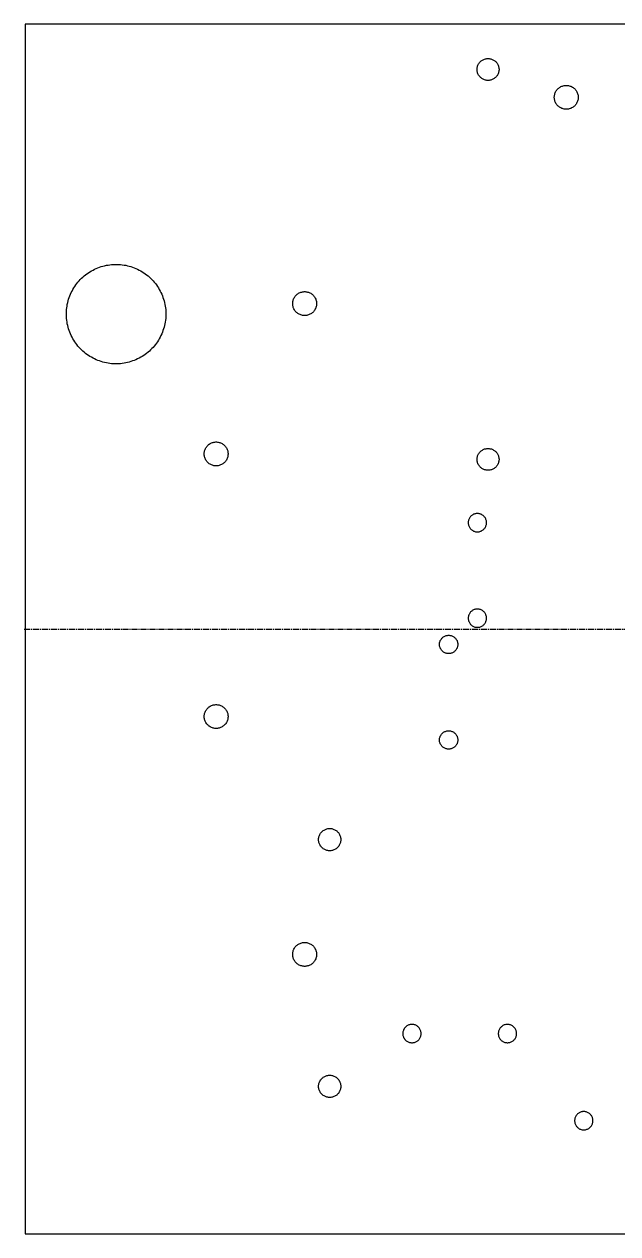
# Model space of a CAD drawing. Header units: millimetres. Extents: x -211 to 152, y -1 to 152.
# Drawn here: x -0.1 to 74.5, y 0 to 152 of the extents above; entities that cross this region are included whole.
import ezdxf

# ---------------------------------------------------------------- set-up
doc = ezdxf.new("R2010")
doc.units = ezdxf.units.MM
doc.header["$MEASUREMENT"] = 0
doc.linetypes.add('CENTER2', pattern=[1.125, 0.75, -0.125, 0.125, -0.125])
doc.layers.add('holes', color=7, linetype='Continuous')
doc.layers.add('outline', color=7, linetype='Continuous')

# ---------------------------------------------------------------- blocks, each defined once
blk = doc.blocks.new('*U1')
at = {"color": 0, "linetype": 'CENTER2', "transparency": 16777216}
blk.add_line((-76.12, 0), (76.12, 0), dxfattribs=at)

msp = doc.modelspace()

# ---------------------------------------------------------------- linework, layer by layer
at = {"layer": 'holes'}
for points in [[(56.8, 146.36), (56.8, 146.46), (56.82, 146.55), (56.84, 146.65), (56.86, 146.74), (56.9, 146.84), (56.94, 146.93), (56.99, 147.01), (57.04, 147.09), (57.1, 147.17), (57.16, 147.25), (57.23, 147.32), (57.31, 147.38), (57.39, 147.44), (57.47, 147.49), (57.55, 147.54), (57.64, 147.58), (57.74, 147.62), (57.83, 147.64), (57.93, 147.66), (58.02, 147.68), (58.12, 147.69), (58.22, 147.69), (58.32, 147.68), (58.41, 147.66), (58.51, 147.64), (58.6, 147.62), (58.7, 147.58), (58.79, 147.54), (58.87, 147.49), (58.95, 147.44), (59.03, 147.38), (59.11, 147.32), (59.18, 147.25), (59.24, 147.17), (59.3, 147.09), (59.35, 147.01), (59.4, 146.93), (59.44, 146.84), (59.48, 146.74), (59.5, 146.65), (59.52, 146.55), (59.54, 146.46), (59.55, 146.36), (59.55, 146.26), (59.54, 146.16), (59.52, 146.07), (59.5, 145.97), (59.48, 145.88), (59.44, 145.78), (59.4, 145.69), (59.35, 145.61), (59.3, 145.53), (59.24, 145.45), (59.18, 145.37), (59.11, 145.3), (59.03, 145.24), (58.95, 145.18), (58.87, 145.13), (58.79, 145.08), (58.7, 145.04), (58.6, 145), (58.51, 144.98), (58.41, 144.96), (58.32, 144.94), (58.22, 144.94), (58.12, 144.94), (58.02, 144.94), (57.93, 144.96), (57.83, 144.98), (57.74, 145), (57.64, 145.04), (57.55, 145.08), (57.47, 145.13), (57.39, 145.18), (57.31, 145.24), (57.23, 145.3), (57.16, 145.37), (57.1, 145.45), (57.04, 145.53), (56.99, 145.61), (56.94, 145.69), (56.9, 145.78), (56.86, 145.88), (56.84, 145.97), (56.82, 146.07), (56.8, 146.16), (56.8, 146.26), (56.8, 146.36)], [(69.5, 142.76), (69.49, 142.65), (69.48, 142.54), (69.45, 142.44), (69.42, 142.34), (69.39, 142.24), (69.34, 142.14), (69.29, 142.04), (69.23, 141.95), (69.17, 141.87), (69.1, 141.79), (69.02, 141.71), (68.94, 141.64), (68.86, 141.58), (68.77, 141.52), (68.67, 141.47), (68.57, 141.42), (68.47, 141.39), (68.37, 141.36), (68.27, 141.33), (68.16, 141.32), (68.05, 141.31), (67.95, 141.31), (67.84, 141.32), (67.73, 141.33), (67.63, 141.36), (67.53, 141.39), (67.43, 141.42), (67.33, 141.47), (67.23, 141.52), (67.14, 141.58), (67.06, 141.64), (66.98, 141.71), (66.9, 141.79), (66.83, 141.87), (66.77, 141.95), (66.71, 142.04), (66.66, 142.14), (66.61, 142.24), (66.58, 142.34), (66.55, 142.44), (66.52, 142.54), (66.51, 142.65), (66.5, 142.76), (66.5, 142.86), (66.51, 142.97), (66.52, 143.08), (66.55, 143.18), (66.58, 143.28), (66.61, 143.38), (66.66, 143.48), (66.71, 143.58), (66.77, 143.67), (66.83, 143.75), (66.9, 143.83), (66.98, 143.91), (67.06, 143.98), (67.14, 144.04), (67.23, 144.1), (67.33, 144.15), (67.43, 144.2), (67.53, 144.23), (67.63, 144.26), (67.73, 144.29), (67.84, 144.3), (67.95, 144.31), (68.05, 144.31), (68.16, 144.3), (68.27, 144.29), (68.37, 144.26), (68.47, 144.23), (68.57, 144.2), (68.67, 144.15), (68.77, 144.1), (68.86, 144.04), (68.94, 143.98), (69.02, 143.91), (69.1, 143.83), (69.17, 143.75), (69.23, 143.67), (69.29, 143.58), (69.34, 143.48), (69.39, 143.38), (69.42, 143.28), (69.45, 143.18), (69.48, 143.08), (69.49, 142.97), (69.5, 142.86), (69.5, 142.76)], [(69.5, 142.76), (69.49, 142.65), (69.48, 142.54), (69.45, 142.44), (69.42, 142.34), (69.39, 142.24), (69.34, 142.14), (69.29, 142.04), (69.23, 141.95), (69.17, 141.87), (69.1, 141.79), (69.02, 141.71), (68.94, 141.64), (68.86, 141.58), (68.77, 141.52), (68.67, 141.47), (68.57, 141.42), (68.47, 141.39), (68.37, 141.36), (68.27, 141.33), (68.16, 141.32), (68.05, 141.31), (67.95, 141.31), (67.84, 141.32), (67.73, 141.33), (67.63, 141.36), (67.53, 141.39), (67.43, 141.42), (67.33, 141.47), (67.23, 141.52), (67.14, 141.58), (67.06, 141.64), (66.98, 141.71), (66.9, 141.79), (66.83, 141.87), (66.77, 141.95), (66.71, 142.04), (66.66, 142.14), (66.61, 142.24), (66.58, 142.34), (66.55, 142.44), (66.52, 142.54), (66.51, 142.65), (66.5, 142.76), (66.5, 142.86), (66.51, 142.97), (66.52, 143.08), (66.55, 143.18), (66.58, 143.28), (66.61, 143.38), (66.66, 143.48), (66.71, 143.58), (66.77, 143.67), (66.83, 143.75), (66.9, 143.83), (66.98, 143.91), (67.06, 143.98), (67.14, 144.04), (67.23, 144.1), (67.33, 144.15), (67.43, 144.2), (67.53, 144.23), (67.63, 144.26), (67.73, 144.29), (67.84, 144.3), (67.95, 144.31), (68.05, 144.31), (68.16, 144.3), (68.27, 144.29), (68.37, 144.26), (68.47, 144.23), (68.57, 144.2), (68.67, 144.15), (68.77, 144.1), (68.86, 144.04), (68.94, 143.98), (69.02, 143.91), (69.1, 143.83), (69.17, 143.75), (69.23, 143.67), (69.29, 143.58), (69.34, 143.48), (69.39, 143.38), (69.42, 143.28), (69.45, 143.18), (69.48, 143.08), (69.49, 142.97), (69.5, 142.86), (69.5, 142.76)], [(17.68, 115.46), (17.67, 115.24), (17.66, 115.01), (17.63, 114.79), (17.6, 114.57), (17.56, 114.35), (17.51, 114.13), (17.46, 113.92), (17.4, 113.7), (17.32, 113.49), (17.25, 113.28), (17.16, 113.08), (17.07, 112.87), (16.97, 112.67), (16.86, 112.48), (16.75, 112.28), (16.63, 112.1), (16.5, 111.91), (16.37, 111.74), (16.23, 111.56), (16.08, 111.39), (15.93, 111.23), (15.77, 111.07), (15.61, 110.92), (15.44, 110.77), (15.26, 110.63), (15.09, 110.5), (14.9, 110.37), (14.72, 110.25), (14.52, 110.14), (14.33, 110.03), (14.13, 109.93), (13.92, 109.84), (13.72, 109.75), (13.51, 109.68), (13.3, 109.6), (13.08, 109.54), (12.87, 109.49), (12.65, 109.44), (12.43, 109.4), (12.21, 109.37), (11.99, 109.34), (11.76, 109.33), (11.54, 109.32), (11.32, 109.32), (11.1, 109.33), (10.87, 109.34), (10.65, 109.37), (10.43, 109.4), (10.21, 109.44), (9.99, 109.49), (9.78, 109.54), (9.56, 109.6), (9.35, 109.68), (9.14, 109.75), (8.94, 109.84), (8.73, 109.93), (8.53, 110.03), (8.34, 110.14), (8.14, 110.25), (7.96, 110.37), (7.77, 110.5), (7.6, 110.63), (7.42, 110.77), (7.25, 110.92), (7.09, 111.07), (6.93, 111.23), (6.78, 111.39), (6.63, 111.56), (6.49, 111.74), (6.36, 111.91), (6.23, 112.1), (6.11, 112.28), (6, 112.48), (5.89, 112.67), (5.79, 112.87), (5.7, 113.08), (5.61, 113.28), (5.54, 113.49), (5.46, 113.7), (5.4, 113.92), (5.35, 114.13), (5.3, 114.35), (5.26, 114.57), (5.23, 114.79), (5.2, 115.01), (5.19, 115.24), (5.18, 115.46), (5.18, 115.68), (5.19, 115.9), (5.2, 116.13), (5.23, 116.35), (5.26, 116.57), (5.3, 116.79), (5.35, 117.01), (5.4, 117.22), (5.46, 117.44), (5.54, 117.65), (5.61, 117.86), (5.7, 118.06), (5.79, 118.27), (5.89, 118.47), (6, 118.66), (6.11, 118.86), (6.23, 119.04), (6.36, 119.23), (6.49, 119.4), (6.63, 119.58), (6.78, 119.75), (6.93, 119.91), (7.09, 120.07), (7.25, 120.22), (7.42, 120.37), (7.6, 120.51), (7.77, 120.64), (7.96, 120.77), (8.14, 120.89), (8.34, 121), (8.53, 121.11), (8.73, 121.21), (8.94, 121.3), (9.14, 121.39), (9.35, 121.46), (9.56, 121.54), (9.78, 121.6), (9.99, 121.65), (10.21, 121.7), (10.43, 121.74), (10.65, 121.77), (10.87, 121.8), (11.1, 121.81), (11.32, 121.82), (11.54, 121.82), (11.76, 121.81), (11.99, 121.8), (12.21, 121.77), (12.43, 121.74), (12.65, 121.7), (12.87, 121.65), (13.08, 121.6), (13.3, 121.54), (13.51, 121.46), (13.72, 121.39), (13.92, 121.3), (14.13, 121.21), (14.33, 121.11), (14.52, 121), (14.72, 120.89), (14.9, 120.77), (15.09, 120.64), (15.26, 120.51), (15.44, 120.37), (15.61, 120.22), (15.77, 120.07), (15.93, 119.91), (16.08, 119.75), (16.23, 119.58), (16.37, 119.4), (16.5, 119.23), (16.63, 119.04), (16.75, 118.86), (16.86, 118.66), (16.97, 118.47), (17.07, 118.27), (17.16, 118.06), (17.25, 117.86), (17.32, 117.65), (17.4, 117.44), (17.46, 117.22), (17.51, 117.01), (17.56, 116.79), (17.6, 116.57), (17.63, 116.35), (17.66, 116.13), (17.67, 115.9), (17.68, 115.68), (17.68, 115.46)], [(17.68, 115.46), (17.67, 115.24), (17.66, 115.01), (17.63, 114.79), (17.6, 114.57), (17.56, 114.35), (17.51, 114.13), (17.46, 113.92), (17.4, 113.7), (17.32, 113.49), (17.25, 113.28), (17.16, 113.08), (17.07, 112.87), (16.97, 112.67), (16.86, 112.48), (16.75, 112.28), (16.63, 112.1), (16.5, 111.91), (16.37, 111.74), (16.23, 111.56), (16.08, 111.39), (15.93, 111.23), (15.77, 111.07), (15.61, 110.92), (15.44, 110.77), (15.26, 110.63), (15.09, 110.5), (14.9, 110.37), (14.72, 110.25), (14.52, 110.14), (14.33, 110.03), (14.13, 109.93), (13.92, 109.84), (13.72, 109.75), (13.51, 109.68), (13.3, 109.6), (13.08, 109.54), (12.87, 109.49), (12.65, 109.44), (12.43, 109.4), (12.21, 109.37), (11.99, 109.34), (11.76, 109.33), (11.54, 109.32), (11.32, 109.32), (11.1, 109.33), (10.87, 109.34), (10.65, 109.37), (10.43, 109.4), (10.21, 109.44), (9.99, 109.49), (9.78, 109.54), (9.56, 109.6), (9.35, 109.68), (9.14, 109.75), (8.94, 109.84), (8.73, 109.93), (8.53, 110.03), (8.34, 110.14), (8.14, 110.25), (7.96, 110.37), (7.77, 110.5), (7.6, 110.63), (7.42, 110.77), (7.25, 110.92), (7.09, 111.07), (6.93, 111.23), (6.78, 111.39), (6.63, 111.56), (6.49, 111.74), (6.36, 111.91), (6.23, 112.1), (6.11, 112.28), (6, 112.48), (5.89, 112.67), (5.79, 112.87), (5.7, 113.08), (5.61, 113.28), (5.54, 113.49), (5.46, 113.7), (5.4, 113.92), (5.35, 114.13), (5.3, 114.35), (5.26, 114.57), (5.23, 114.79), (5.2, 115.01), (5.19, 115.24), (5.18, 115.46), (5.18, 115.68), (5.19, 115.9), (5.2, 116.13), (5.23, 116.35), (5.26, 116.57), (5.3, 116.79), (5.35, 117.01), (5.4, 117.22), (5.46, 117.44), (5.54, 117.65), (5.61, 117.86), (5.7, 118.06), (5.79, 118.27), (5.89, 118.47), (6, 118.66), (6.11, 118.86), (6.23, 119.04), (6.36, 119.23), (6.49, 119.4), (6.63, 119.58), (6.78, 119.75), (6.93, 119.91), (7.09, 120.07), (7.25, 120.22), (7.42, 120.37), (7.6, 120.51), (7.77, 120.64), (7.96, 120.77), (8.14, 120.89), (8.34, 121), (8.53, 121.11), (8.73, 121.21), (8.94, 121.3), (9.14, 121.39), (9.35, 121.46), (9.56, 121.54), (9.78, 121.6), (9.99, 121.65), (10.21, 121.7), (10.43, 121.74), (10.65, 121.77), (10.87, 121.8), (11.1, 121.81), (11.32, 121.82), (11.54, 121.82), (11.76, 121.81), (11.99, 121.8), (12.21, 121.77), (12.43, 121.74), (12.65, 121.7), (12.87, 121.65), (13.08, 121.6), (13.3, 121.54), (13.51, 121.46), (13.72, 121.39), (13.92, 121.3), (14.13, 121.21), (14.33, 121.11), (14.52, 121), (14.72, 120.89), (14.9, 120.77), (15.09, 120.64), (15.26, 120.51), (15.44, 120.37), (15.61, 120.22), (15.77, 120.07), (15.93, 119.91), (16.08, 119.75), (16.23, 119.58), (16.37, 119.4), (16.5, 119.23), (16.63, 119.04), (16.75, 118.86), (16.86, 118.66), (16.97, 118.47), (17.07, 118.27), (17.16, 118.06), (17.25, 117.86), (17.32, 117.65), (17.4, 117.44), (17.46, 117.22), (17.51, 117.01), (17.56, 116.79), (17.6, 116.57), (17.63, 116.35), (17.66, 116.13), (17.67, 115.9), (17.68, 115.68), (17.68, 115.46)], [(36.62, 116.84), (36.61, 116.73), (36.6, 116.62), (36.57, 116.52), (36.54, 116.42), (36.51, 116.32), (36.46, 116.22), (36.41, 116.12), (36.35, 116.03), (36.29, 115.95), (36.22, 115.87), (36.14, 115.79), (36.06, 115.72), (35.98, 115.66), (35.89, 115.6), (35.79, 115.55), (35.69, 115.5), (35.59, 115.47), (35.49, 115.44), (35.39, 115.41), (35.28, 115.4), (35.17, 115.39), (35.07, 115.39), (34.96, 115.4), (34.85, 115.41), (34.75, 115.44), (34.65, 115.47), (34.55, 115.5), (34.45, 115.55), (34.35, 115.6), (34.26, 115.66), (34.18, 115.72), (34.1, 115.79), (34.02, 115.87), (33.95, 115.95), (33.89, 116.03), (33.83, 116.12), (33.78, 116.22), (33.73, 116.32), (33.7, 116.42), (33.67, 116.52), (33.64, 116.62), (33.63, 116.73), (33.62, 116.84), (33.62, 116.94), (33.63, 117.05), (33.64, 117.16), (33.67, 117.26), (33.7, 117.36), (33.73, 117.46), (33.78, 117.56), (33.83, 117.66), (33.89, 117.75), (33.95, 117.83), (34.02, 117.91), (34.1, 117.99), (34.18, 118.06), (34.26, 118.12), (34.35, 118.18), (34.45, 118.23), (34.55, 118.28), (34.65, 118.31), (34.75, 118.34), (34.85, 118.37), (34.96, 118.38), (35.07, 118.39), (35.17, 118.39), (35.28, 118.38), (35.39, 118.37), (35.49, 118.34), (35.59, 118.31), (35.69, 118.28), (35.79, 118.23), (35.89, 118.18), (35.98, 118.12), (36.06, 118.06), (36.14, 117.99), (36.22, 117.91), (36.29, 117.83), (36.35, 117.75), (36.41, 117.66), (36.46, 117.56), (36.51, 117.46), (36.54, 117.36), (36.57, 117.26), (36.6, 117.16), (36.61, 117.05), (36.62, 116.94), (36.62, 116.84)], [(36.62, 116.84), (36.61, 116.73), (36.6, 116.62), (36.57, 116.52), (36.54, 116.42), (36.51, 116.32), (36.46, 116.22), (36.41, 116.12), (36.35, 116.03), (36.29, 115.95), (36.22, 115.87), (36.14, 115.79), (36.06, 115.72), (35.98, 115.66), (35.89, 115.6), (35.79, 115.55), (35.69, 115.5), (35.59, 115.47), (35.49, 115.44), (35.39, 115.41), (35.28, 115.4), (35.17, 115.39), (35.07, 115.39), (34.96, 115.4), (34.85, 115.41), (34.75, 115.44), (34.65, 115.47), (34.55, 115.5), (34.45, 115.55), (34.35, 115.6), (34.26, 115.66), (34.18, 115.72), (34.1, 115.79), (34.02, 115.87), (33.95, 115.95), (33.89, 116.03), (33.83, 116.12), (33.78, 116.22), (33.73, 116.32), (33.7, 116.42), (33.67, 116.52), (33.64, 116.62), (33.63, 116.73), (33.62, 116.84), (33.62, 116.94), (33.63, 117.05), (33.64, 117.16), (33.67, 117.26), (33.7, 117.36), (33.73, 117.46), (33.78, 117.56), (33.83, 117.66), (33.89, 117.75), (33.95, 117.83), (34.02, 117.91), (34.1, 117.99), (34.18, 118.06), (34.26, 118.12), (34.35, 118.18), (34.45, 118.23), (34.55, 118.28), (34.65, 118.31), (34.75, 118.34), (34.85, 118.37), (34.96, 118.38), (35.07, 118.39), (35.17, 118.39), (35.28, 118.38), (35.39, 118.37), (35.49, 118.34), (35.59, 118.31), (35.69, 118.28), (35.79, 118.23), (35.89, 118.18), (35.98, 118.12), (36.06, 118.06), (36.14, 117.99), (36.22, 117.91), (36.29, 117.83), (36.35, 117.75), (36.41, 117.66), (36.46, 117.56), (36.51, 117.46), (36.54, 117.36), (36.57, 117.26), (36.6, 117.16), (36.61, 117.05), (36.62, 116.94), (36.62, 116.84)], [(25.5, 97.95), (25.49, 97.84), (25.48, 97.73), (25.45, 97.63), (25.42, 97.53), (25.39, 97.43), (25.34, 97.33), (25.29, 97.23), (25.23, 97.14), (25.17, 97.06), (25.1, 96.98), (25.02, 96.9), (24.94, 96.83), (24.86, 96.77), (24.77, 96.71), (24.67, 96.66), (24.57, 96.61), (24.47, 96.58), (24.37, 96.55), (24.27, 96.52), (24.16, 96.51), (24.05, 96.5), (23.95, 96.5), (23.84, 96.51), (23.73, 96.52), (23.63, 96.55), (23.53, 96.58), (23.43, 96.61), (23.33, 96.66), (23.23, 96.71), (23.14, 96.77), (23.06, 96.83), (22.98, 96.9), (22.9, 96.98), (22.83, 97.06), (22.77, 97.14), (22.71, 97.23), (22.66, 97.33), (22.61, 97.43), (22.58, 97.53), (22.55, 97.63), (22.52, 97.73), (22.51, 97.84), (22.5, 97.95), (22.5, 98.05), (22.51, 98.16), (22.52, 98.27), (22.55, 98.37), (22.58, 98.47), (22.61, 98.57), (22.66, 98.67), (22.71, 98.77), (22.77, 98.86), (22.83, 98.94), (22.9, 99.02), (22.98, 99.1), (23.06, 99.17), (23.14, 99.23), (23.23, 99.29), (23.33, 99.34), (23.43, 99.39), (23.53, 99.42), (23.63, 99.45), (23.73, 99.48), (23.84, 99.49), (23.95, 99.5), (24.05, 99.5), (24.16, 99.49), (24.27, 99.48), (24.37, 99.45), (24.47, 99.42), (24.57, 99.39), (24.67, 99.34), (24.77, 99.29), (24.86, 99.23), (24.94, 99.17), (25.02, 99.1), (25.1, 99.02), (25.17, 98.94), (25.23, 98.86), (25.29, 98.77), (25.34, 98.67), (25.39, 98.57), (25.42, 98.47), (25.45, 98.37), (25.48, 98.27), (25.49, 98.16), (25.5, 98.05), (25.5, 97.95)], [(25.5, 97.95), (25.49, 97.84), (25.48, 97.73), (25.45, 97.63), (25.42, 97.53), (25.39, 97.43), (25.34, 97.33), (25.29, 97.23), (25.23, 97.14), (25.17, 97.06), (25.1, 96.98), (25.02, 96.9), (24.94, 96.83), (24.86, 96.77), (24.77, 96.71), (24.67, 96.66), (24.57, 96.61), (24.47, 96.58), (24.37, 96.55), (24.27, 96.52), (24.16, 96.51), (24.05, 96.5), (23.95, 96.5), (23.84, 96.51), (23.73, 96.52), (23.63, 96.55), (23.53, 96.58), (23.43, 96.61), (23.33, 96.66), (23.23, 96.71), (23.14, 96.77), (23.06, 96.83), (22.98, 96.9), (22.9, 96.98), (22.83, 97.06), (22.77, 97.14), (22.71, 97.23), (22.66, 97.33), (22.61, 97.43), (22.58, 97.53), (22.55, 97.63), (22.52, 97.73), (22.51, 97.84), (22.5, 97.95), (22.5, 98.05), (22.51, 98.16), (22.52, 98.27), (22.55, 98.37), (22.58, 98.47), (22.61, 98.57), (22.66, 98.67), (22.71, 98.77), (22.77, 98.86), (22.83, 98.94), (22.9, 99.02), (22.98, 99.1), (23.06, 99.17), (23.14, 99.23), (23.23, 99.29), (23.33, 99.34), (23.43, 99.39), (23.53, 99.42), (23.63, 99.45), (23.73, 99.48), (23.84, 99.49), (23.95, 99.5), (24.05, 99.5), (24.16, 99.49), (24.27, 99.48), (24.37, 99.45), (24.47, 99.42), (24.57, 99.39), (24.67, 99.34), (24.77, 99.29), (24.86, 99.23), (24.94, 99.17), (25.02, 99.1), (25.1, 99.02), (25.17, 98.94), (25.23, 98.86), (25.29, 98.77), (25.34, 98.67), (25.39, 98.57), (25.42, 98.47), (25.45, 98.37), (25.48, 98.27), (25.49, 98.16), (25.5, 98.05), (25.5, 97.95)], [(56.8, 97.36), (56.8, 97.46), (56.82, 97.55), (56.84, 97.65), (56.86, 97.74), (56.9, 97.84), (56.94, 97.93), (56.99, 98.01), (57.04, 98.09), (57.1, 98.17), (57.16, 98.25), (57.23, 98.32), (57.31, 98.38), (57.39, 98.44), (57.47, 98.49), (57.55, 98.54), (57.64, 98.58), (57.74, 98.62), (57.83, 98.64), (57.93, 98.66), (58.02, 98.68), (58.12, 98.69), (58.22, 98.69), (58.32, 98.68), (58.41, 98.66), (58.51, 98.64), (58.6, 98.62), (58.7, 98.58), (58.79, 98.54), (58.87, 98.49), (58.95, 98.44), (59.03, 98.38), (59.11, 98.32), (59.18, 98.25), (59.24, 98.17), (59.3, 98.09), (59.35, 98.01), (59.4, 97.93), (59.44, 97.84), (59.48, 97.74), (59.5, 97.65), (59.52, 97.55), (59.54, 97.46), (59.55, 97.36), (59.55, 97.26), (59.54, 97.16), (59.52, 97.07), (59.5, 96.97), (59.48, 96.88), (59.44, 96.78), (59.4, 96.69), (59.35, 96.61), (59.3, 96.53), (59.24, 96.45), (59.18, 96.37), (59.11, 96.3), (59.03, 96.24), (58.95, 96.18), (58.87, 96.13), (58.79, 96.08), (58.7, 96.04), (58.6, 96), (58.51, 95.98), (58.41, 95.96), (58.32, 95.94), (58.22, 95.94), (58.12, 95.94), (58.02, 95.94), (57.93, 95.96), (57.83, 95.98), (57.74, 96), (57.64, 96.04), (57.55, 96.08), (57.47, 96.13), (57.39, 96.18), (57.31, 96.24), (57.23, 96.3), (57.16, 96.37), (57.1, 96.45), (57.04, 96.53), (56.99, 96.61), (56.94, 96.69), (56.9, 96.78), (56.86, 96.88), (56.84, 96.97), (56.82, 97.07), (56.8, 97.16), (56.8, 97.26), (56.8, 97.36)], [(56.88, 88.21), (56.97, 88.22), (57.05, 88.23), (57.14, 88.25), (57.23, 88.28), (57.31, 88.31), (57.39, 88.36), (57.47, 88.4), (57.54, 88.46), (57.61, 88.51), (57.68, 88.58), (57.73, 88.65), (57.79, 88.72), (57.83, 88.8), (57.88, 88.88), (57.91, 88.96), (57.94, 89.05), (57.96, 89.14), (57.97, 89.22), (57.98, 89.31), (57.98, 89.41), (57.97, 89.5), (57.96, 89.58), (57.94, 89.67), (57.91, 89.76), (57.88, 89.84), (57.83, 89.92), (57.79, 90), (57.73, 90.07), (57.68, 90.14), (57.61, 90.21), (57.54, 90.26), (57.47, 90.32), (57.39, 90.36), (57.31, 90.41), (57.23, 90.44), (57.14, 90.47), (57.05, 90.49), (56.97, 90.5), (56.88, 90.51), (56.78, 90.51), (56.69, 90.5), (56.61, 90.49), (56.52, 90.47), (56.43, 90.44), (56.35, 90.41), (56.27, 90.36), (56.19, 90.32), (56.12, 90.26), (56.05, 90.21), (55.98, 90.14), (55.93, 90.07), (55.87, 90), (55.83, 89.92), (55.78, 89.84), (55.75, 89.76), (55.72, 89.67), (55.7, 89.58), (55.69, 89.5), (55.68, 89.41), (55.68, 89.31), (55.69, 89.22), (55.7, 89.14), (55.72, 89.05), (55.75, 88.96), (55.78, 88.88), (55.83, 88.8), (55.87, 88.72), (55.93, 88.65), (55.98, 88.58), (56.05, 88.51), (56.12, 88.46), (56.19, 88.4), (56.27, 88.36), (56.35, 88.31), (56.43, 88.28), (56.52, 88.25), (56.61, 88.23), (56.69, 88.22), (56.78, 88.21), (56.88, 88.21)], [(56.88, 76.21), (56.97, 76.22), (57.05, 76.23), (57.14, 76.25), (57.23, 76.28), (57.31, 76.31), (57.39, 76.36), (57.47, 76.4), (57.54, 76.46), (57.61, 76.51), (57.68, 76.58), (57.73, 76.65), (57.79, 76.72), (57.83, 76.8), (57.88, 76.88), (57.91, 76.96), (57.94, 77.05), (57.96, 77.14), (57.97, 77.22), (57.98, 77.31), (57.98, 77.41), (57.97, 77.5), (57.96, 77.58), (57.94, 77.67), (57.91, 77.76), (57.88, 77.84), (57.83, 77.92), (57.79, 78), (57.73, 78.07), (57.68, 78.14), (57.61, 78.21), (57.54, 78.26), (57.47, 78.32), (57.39, 78.36), (57.31, 78.41), (57.23, 78.44), (57.14, 78.47), (57.05, 78.49), (56.97, 78.5), (56.88, 78.51), (56.78, 78.51), (56.69, 78.5), (56.61, 78.49), (56.52, 78.47), (56.43, 78.44), (56.35, 78.41), (56.27, 78.36), (56.19, 78.32), (56.12, 78.26), (56.05, 78.21), (55.98, 78.14), (55.93, 78.07), (55.87, 78), (55.83, 77.92), (55.78, 77.84), (55.75, 77.76), (55.72, 77.67), (55.7, 77.58), (55.69, 77.5), (55.68, 77.41), (55.68, 77.31), (55.69, 77.22), (55.7, 77.14), (55.72, 77.05), (55.75, 76.96), (55.78, 76.88), (55.83, 76.8), (55.87, 76.72), (55.93, 76.65), (55.98, 76.58), (56.05, 76.51), (56.12, 76.46), (56.19, 76.4), (56.27, 76.36), (56.35, 76.31), (56.43, 76.28), (56.52, 76.25), (56.61, 76.23), (56.69, 76.22), (56.78, 76.21), (56.88, 76.21)], [(53.27, 75.21), (53.36, 75.2), (53.44, 75.19), (53.53, 75.17), (53.62, 75.14), (53.7, 75.11), (53.78, 75.06), (53.86, 75.02), (53.93, 74.96), (54, 74.91), (54.07, 74.84), (54.12, 74.77), (54.18, 74.7), (54.22, 74.62), (54.27, 74.54), (54.3, 74.46), (54.33, 74.37), (54.35, 74.28), (54.36, 74.2), (54.37, 74.11), (54.37, 74.01), (54.36, 73.92), (54.35, 73.84), (54.33, 73.75), (54.3, 73.66), (54.27, 73.58), (54.22, 73.5), (54.18, 73.42), (54.12, 73.35), (54.07, 73.28), (54, 73.21), (53.93, 73.16), (53.86, 73.1), (53.78, 73.06), (53.7, 73.01), (53.62, 72.98), (53.53, 72.95), (53.44, 72.93), (53.36, 72.92), (53.27, 72.91), (53.17, 72.91), (53.08, 72.92), (53, 72.93), (52.91, 72.95), (52.82, 72.98), (52.74, 73.01), (52.66, 73.06), (52.58, 73.1), (52.51, 73.16), (52.44, 73.21), (52.37, 73.28), (52.32, 73.35), (52.26, 73.42), (52.22, 73.5), (52.17, 73.58), (52.14, 73.66), (52.11, 73.75), (52.09, 73.84), (52.08, 73.92), (52.07, 74.01), (52.07, 74.11), (52.08, 74.2), (52.09, 74.28), (52.11, 74.37), (52.14, 74.46), (52.17, 74.54), (52.22, 74.62), (52.26, 74.7), (52.32, 74.77), (52.37, 74.84), (52.44, 74.91), (52.51, 74.96), (52.58, 75.02), (52.66, 75.06), (52.74, 75.11), (52.82, 75.14), (52.91, 75.17), (53, 75.19), (53.08, 75.2), (53.17, 75.21), (53.27, 75.21)], [(25.5, 64.95), (25.49, 64.84), (25.48, 64.73), (25.45, 64.63), (25.42, 64.53), (25.39, 64.43), (25.34, 64.33), (25.29, 64.23), (25.23, 64.14), (25.17, 64.06), (25.1, 63.98), (25.02, 63.9), (24.94, 63.83), (24.86, 63.77), (24.77, 63.71), (24.67, 63.66), (24.57, 63.61), (24.47, 63.58), (24.37, 63.55), (24.27, 63.52), (24.16, 63.51), (24.05, 63.5), (23.95, 63.5), (23.84, 63.51), (23.73, 63.52), (23.63, 63.55), (23.53, 63.58), (23.43, 63.61), (23.33, 63.66), (23.23, 63.71), (23.14, 63.77), (23.06, 63.83), (22.98, 63.9), (22.9, 63.98), (22.83, 64.06), (22.77, 64.14), (22.71, 64.23), (22.66, 64.33), (22.61, 64.43), (22.58, 64.53), (22.55, 64.63), (22.52, 64.73), (22.51, 64.84), (22.5, 64.95), (22.5, 65.05), (22.51, 65.16), (22.52, 65.27), (22.55, 65.37), (22.58, 65.47), (22.61, 65.57), (22.66, 65.67), (22.71, 65.77), (22.77, 65.86), (22.83, 65.94), (22.9, 66.02), (22.98, 66.1), (23.06, 66.17), (23.14, 66.23), (23.23, 66.29), (23.33, 66.34), (23.43, 66.39), (23.53, 66.42), (23.63, 66.45), (23.73, 66.48), (23.84, 66.49), (23.95, 66.5), (24.05, 66.5), (24.16, 66.49), (24.27, 66.48), (24.37, 66.45), (24.47, 66.42), (24.57, 66.39), (24.67, 66.34), (24.77, 66.29), (24.86, 66.23), (24.94, 66.17), (25.02, 66.1), (25.1, 66.02), (25.17, 65.94), (25.23, 65.86), (25.29, 65.77), (25.34, 65.67), (25.39, 65.57), (25.42, 65.47), (25.45, 65.37), (25.48, 65.27), (25.49, 65.16), (25.5, 65.05), (25.5, 64.95)], [(25.5, 64.95), (25.49, 64.84), (25.48, 64.73), (25.45, 64.63), (25.42, 64.53), (25.39, 64.43), (25.34, 64.33), (25.29, 64.23), (25.23, 64.14), (25.17, 64.06), (25.1, 63.98), (25.02, 63.9), (24.94, 63.83), (24.86, 63.77), (24.77, 63.71), (24.67, 63.66), (24.57, 63.61), (24.47, 63.58), (24.37, 63.55), (24.27, 63.52), (24.16, 63.51), (24.05, 63.5), (23.95, 63.5), (23.84, 63.51), (23.73, 63.52), (23.63, 63.55), (23.53, 63.58), (23.43, 63.61), (23.33, 63.66), (23.23, 63.71), (23.14, 63.77), (23.06, 63.83), (22.98, 63.9), (22.9, 63.98), (22.83, 64.06), (22.77, 64.14), (22.71, 64.23), (22.66, 64.33), (22.61, 64.43), (22.58, 64.53), (22.55, 64.63), (22.52, 64.73), (22.51, 64.84), (22.5, 64.95), (22.5, 65.05), (22.51, 65.16), (22.52, 65.27), (22.55, 65.37), (22.58, 65.47), (22.61, 65.57), (22.66, 65.67), (22.71, 65.77), (22.77, 65.86), (22.83, 65.94), (22.9, 66.02), (22.98, 66.1), (23.06, 66.17), (23.14, 66.23), (23.23, 66.29), (23.33, 66.34), (23.43, 66.39), (23.53, 66.42), (23.63, 66.45), (23.73, 66.48), (23.84, 66.49), (23.95, 66.5), (24.05, 66.5), (24.16, 66.49), (24.27, 66.48), (24.37, 66.45), (24.47, 66.42), (24.57, 66.39), (24.67, 66.34), (24.77, 66.29), (24.86, 66.23), (24.94, 66.17), (25.02, 66.1), (25.1, 66.02), (25.17, 65.94), (25.23, 65.86), (25.29, 65.77), (25.34, 65.67), (25.39, 65.57), (25.42, 65.47), (25.45, 65.37), (25.48, 65.27), (25.49, 65.16), (25.5, 65.05), (25.5, 64.95)], [(53.27, 63.21), (53.36, 63.2), (53.44, 63.19), (53.53, 63.17), (53.62, 63.14), (53.7, 63.11), (53.78, 63.06), (53.86, 63.02), (53.93, 62.96), (54, 62.91), (54.07, 62.84), (54.12, 62.77), (54.18, 62.7), (54.22, 62.62), (54.27, 62.54), (54.3, 62.46), (54.33, 62.37), (54.35, 62.28), (54.36, 62.2), (54.37, 62.11), (54.37, 62.01), (54.36, 61.92), (54.35, 61.84), (54.33, 61.75), (54.3, 61.66), (54.27, 61.58), (54.22, 61.5), (54.18, 61.42), (54.12, 61.35), (54.07, 61.28), (54, 61.21), (53.93, 61.16), (53.86, 61.1), (53.78, 61.06), (53.7, 61.01), (53.62, 60.98), (53.53, 60.95), (53.44, 60.93), (53.36, 60.92), (53.27, 60.91), (53.17, 60.91), (53.08, 60.92), (53, 60.93), (52.91, 60.95), (52.82, 60.98), (52.74, 61.01), (52.66, 61.06), (52.58, 61.1), (52.51, 61.16), (52.44, 61.21), (52.37, 61.28), (52.32, 61.35), (52.26, 61.42), (52.22, 61.5), (52.17, 61.58), (52.14, 61.66), (52.11, 61.75), (52.09, 61.84), (52.08, 61.92), (52.07, 62.01), (52.07, 62.11), (52.08, 62.2), (52.09, 62.28), (52.11, 62.37), (52.14, 62.46), (52.17, 62.54), (52.22, 62.62), (52.26, 62.7), (52.32, 62.77), (52.37, 62.84), (52.44, 62.91), (52.51, 62.96), (52.58, 63.02), (52.66, 63.06), (52.74, 63.11), (52.82, 63.14), (52.91, 63.17), (53, 63.19), (53.08, 63.2), (53.17, 63.21), (53.27, 63.21)], [(39.67, 49.48), (39.66, 49.38), (39.65, 49.28), (39.63, 49.18), (39.6, 49.09), (39.56, 48.99), (39.52, 48.9), (39.47, 48.82), (39.42, 48.73), (39.36, 48.65), (39.3, 48.58), (39.22, 48.5), (39.15, 48.44), (39.07, 48.38), (38.98, 48.33), (38.9, 48.28), (38.81, 48.24), (38.71, 48.2), (38.62, 48.17), (38.52, 48.15), (38.42, 48.14), (38.32, 48.13), (38.22, 48.13), (38.12, 48.14), (38.02, 48.15), (37.92, 48.17), (37.83, 48.2), (37.73, 48.24), (37.64, 48.28), (37.56, 48.33), (37.47, 48.38), (37.39, 48.44), (37.32, 48.5), (37.24, 48.58), (37.18, 48.65), (37.12, 48.73), (37.07, 48.82), (37.02, 48.9), (36.98, 48.99), (36.94, 49.09), (36.91, 49.18), (36.89, 49.28), (36.88, 49.38), (36.87, 49.48), (36.87, 49.58), (36.88, 49.68), (36.89, 49.78), (36.91, 49.88), (36.94, 49.97), (36.98, 50.07), (37.02, 50.16), (37.07, 50.24), (37.12, 50.33), (37.18, 50.41), (37.24, 50.48), (37.32, 50.56), (37.39, 50.62), (37.47, 50.68), (37.56, 50.73), (37.64, 50.78), (37.73, 50.82), (37.83, 50.86), (37.92, 50.89), (38.02, 50.91), (38.12, 50.92), (38.22, 50.93), (38.32, 50.93), (38.42, 50.92), (38.52, 50.91), (38.62, 50.89), (38.71, 50.86), (38.81, 50.82), (38.9, 50.78), (38.98, 50.73), (39.07, 50.68), (39.15, 50.62), (39.22, 50.56), (39.3, 50.48), (39.36, 50.41), (39.42, 50.33), (39.47, 50.24), (39.52, 50.16), (39.56, 50.07), (39.6, 49.97), (39.63, 49.88), (39.65, 49.78), (39.66, 49.68), (39.67, 49.58), (39.67, 49.48)], [(36.62, 35.06), (36.61, 34.95), (36.6, 34.84), (36.57, 34.74), (36.54, 34.64), (36.51, 34.54), (36.46, 34.44), (36.41, 34.34), (36.35, 34.25), (36.29, 34.17), (36.22, 34.09), (36.14, 34.01), (36.06, 33.94), (35.98, 33.88), (35.89, 33.82), (35.79, 33.77), (35.69, 33.72), (35.59, 33.69), (35.49, 33.66), (35.39, 33.63), (35.28, 33.62), (35.17, 33.61), (35.07, 33.61), (34.96, 33.62), (34.85, 33.63), (34.75, 33.66), (34.65, 33.69), (34.55, 33.72), (34.45, 33.77), (34.35, 33.82), (34.26, 33.88), (34.18, 33.94), (34.1, 34.01), (34.02, 34.09), (33.95, 34.17), (33.89, 34.25), (33.83, 34.34), (33.78, 34.44), (33.73, 34.54), (33.7, 34.64), (33.67, 34.74), (33.64, 34.84), (33.63, 34.95), (33.62, 35.06), (33.62, 35.16), (33.63, 35.27), (33.64, 35.38), (33.67, 35.48), (33.7, 35.58), (33.73, 35.68), (33.78, 35.78), (33.83, 35.88), (33.89, 35.97), (33.95, 36.05), (34.02, 36.13), (34.1, 36.21), (34.18, 36.28), (34.26, 36.34), (34.35, 36.4), (34.45, 36.45), (34.55, 36.5), (34.65, 36.53), (34.75, 36.56), (34.85, 36.59), (34.96, 36.6), (35.07, 36.61), (35.17, 36.61), (35.28, 36.6), (35.39, 36.59), (35.49, 36.56), (35.59, 36.53), (35.69, 36.5), (35.79, 36.45), (35.89, 36.4), (35.98, 36.34), (36.06, 36.28), (36.14, 36.21), (36.22, 36.13), (36.29, 36.05), (36.35, 35.97), (36.41, 35.88), (36.46, 35.78), (36.51, 35.68), (36.54, 35.58), (36.57, 35.48), (36.6, 35.38), (36.61, 35.27), (36.62, 35.16), (36.62, 35.06)], [(36.62, 35.06), (36.61, 34.95), (36.6, 34.84), (36.57, 34.74), (36.54, 34.64), (36.51, 34.54), (36.46, 34.44), (36.41, 34.34), (36.35, 34.25), (36.29, 34.17), (36.22, 34.09), (36.14, 34.01), (36.06, 33.94), (35.98, 33.88), (35.89, 33.82), (35.79, 33.77), (35.69, 33.72), (35.59, 33.69), (35.49, 33.66), (35.39, 33.63), (35.28, 33.62), (35.17, 33.61), (35.07, 33.61), (34.96, 33.62), (34.85, 33.63), (34.75, 33.66), (34.65, 33.69), (34.55, 33.72), (34.45, 33.77), (34.35, 33.82), (34.26, 33.88), (34.18, 33.94), (34.1, 34.01), (34.02, 34.09), (33.95, 34.17), (33.89, 34.25), (33.83, 34.34), (33.78, 34.44), (33.73, 34.54), (33.7, 34.64), (33.67, 34.74), (33.64, 34.84), (33.63, 34.95), (33.62, 35.06), (33.62, 35.16), (33.63, 35.27), (33.64, 35.38), (33.67, 35.48), (33.7, 35.58), (33.73, 35.68), (33.78, 35.78), (33.83, 35.88), (33.89, 35.97), (33.95, 36.05), (34.02, 36.13), (34.1, 36.21), (34.18, 36.28), (34.26, 36.34), (34.35, 36.4), (34.45, 36.45), (34.55, 36.5), (34.65, 36.53), (34.75, 36.56), (34.85, 36.59), (34.96, 36.6), (35.07, 36.61), (35.17, 36.61), (35.28, 36.6), (35.39, 36.59), (35.49, 36.56), (35.59, 36.53), (35.69, 36.5), (35.79, 36.45), (35.89, 36.4), (35.98, 36.34), (36.06, 36.28), (36.14, 36.21), (36.22, 36.13), (36.29, 36.05), (36.35, 35.97), (36.41, 35.88), (36.46, 35.78), (36.51, 35.68), (36.54, 35.58), (36.57, 35.48), (36.6, 35.38), (36.61, 35.27), (36.62, 35.16), (36.62, 35.06)], [(47.46, 25.11), (47.47, 25.02), (47.48, 24.94), (47.5, 24.85), (47.53, 24.76), (47.56, 24.68), (47.61, 24.6), (47.65, 24.52), (47.71, 24.45), (47.76, 24.38), (47.83, 24.31), (47.9, 24.26), (47.97, 24.2), (48.05, 24.16), (48.13, 24.11), (48.21, 24.08), (48.3, 24.05), (48.39, 24.03), (48.47, 24.02), (48.56, 24.01), (48.66, 24.01), (48.75, 24.02), (48.83, 24.03), (48.92, 24.05), (49.01, 24.08), (49.09, 24.11), (49.17, 24.16), (49.25, 24.2), (49.32, 24.26), (49.39, 24.31), (49.46, 24.38), (49.51, 24.45), (49.57, 24.52), (49.61, 24.6), (49.66, 24.68), (49.69, 24.76), (49.72, 24.85), (49.74, 24.94), (49.75, 25.02), (49.76, 25.11), (49.76, 25.21), (49.75, 25.3), (49.74, 25.38), (49.72, 25.47), (49.69, 25.56), (49.66, 25.64), (49.61, 25.72), (49.57, 25.8), (49.51, 25.87), (49.46, 25.94), (49.39, 26.01), (49.32, 26.06), (49.25, 26.12), (49.17, 26.16), (49.09, 26.21), (49.01, 26.24), (48.92, 26.27), (48.83, 26.29), (48.75, 26.3), (48.66, 26.31), (48.56, 26.31), (48.47, 26.3), (48.39, 26.29), (48.3, 26.27), (48.21, 26.24), (48.13, 26.21), (48.05, 26.16), (47.97, 26.12), (47.9, 26.06), (47.83, 26.01), (47.76, 25.94), (47.71, 25.87), (47.65, 25.8), (47.61, 25.72), (47.56, 25.64), (47.53, 25.56), (47.5, 25.47), (47.48, 25.38), (47.47, 25.3), (47.46, 25.21), (47.46, 25.11)], [(59.46, 25.11), (59.47, 25.02), (59.48, 24.94), (59.5, 24.85), (59.53, 24.76), (59.56, 24.68), (59.61, 24.6), (59.65, 24.52), (59.71, 24.45), (59.76, 24.38), (59.83, 24.31), (59.9, 24.26), (59.97, 24.2), (60.05, 24.16), (60.13, 24.11), (60.21, 24.08), (60.3, 24.05), (60.39, 24.03), (60.47, 24.02), (60.56, 24.01), (60.66, 24.01), (60.75, 24.02), (60.83, 24.03), (60.92, 24.05), (61.01, 24.08), (61.09, 24.11), (61.17, 24.16), (61.25, 24.2), (61.32, 24.26), (61.39, 24.31), (61.46, 24.38), (61.51, 24.45), (61.57, 24.52), (61.61, 24.6), (61.66, 24.68), (61.69, 24.76), (61.72, 24.85), (61.74, 24.94), (61.75, 25.02), (61.76, 25.11), (61.76, 25.21), (61.75, 25.3), (61.74, 25.38), (61.72, 25.47), (61.69, 25.56), (61.66, 25.64), (61.61, 25.72), (61.57, 25.8), (61.51, 25.87), (61.46, 25.94), (61.39, 26.01), (61.32, 26.06), (61.25, 26.12), (61.17, 26.16), (61.09, 26.21), (61.01, 26.24), (60.92, 26.27), (60.83, 26.29), (60.75, 26.3), (60.66, 26.31), (60.56, 26.31), (60.47, 26.3), (60.39, 26.29), (60.3, 26.27), (60.21, 26.24), (60.13, 26.21), (60.05, 26.16), (59.97, 26.12), (59.9, 26.06), (59.83, 26.01), (59.76, 25.94), (59.71, 25.87), (59.65, 25.8), (59.61, 25.72), (59.56, 25.64), (59.53, 25.56), (59.5, 25.47), (59.48, 25.38), (59.47, 25.3), (59.46, 25.21), (59.46, 25.11)], [(39.67, 18.48), (39.66, 18.38), (39.65, 18.28), (39.63, 18.18), (39.6, 18.09), (39.56, 17.99), (39.52, 17.9), (39.47, 17.82), (39.42, 17.73), (39.36, 17.65), (39.3, 17.58), (39.22, 17.5), (39.15, 17.44), (39.07, 17.38), (38.98, 17.33), (38.9, 17.28), (38.81, 17.24), (38.71, 17.2), (38.62, 17.17), (38.52, 17.15), (38.42, 17.14), (38.32, 17.13), (38.22, 17.13), (38.12, 17.14), (38.02, 17.15), (37.92, 17.17), (37.83, 17.2), (37.73, 17.24), (37.64, 17.28), (37.56, 17.33), (37.47, 17.38), (37.39, 17.44), (37.32, 17.5), (37.24, 17.58), (37.18, 17.65), (37.12, 17.73), (37.07, 17.82), (37.02, 17.9), (36.98, 17.99), (36.94, 18.09), (36.91, 18.18), (36.89, 18.28), (36.88, 18.38), (36.87, 18.48), (36.87, 18.58), (36.88, 18.68), (36.89, 18.78), (36.91, 18.88), (36.94, 18.97), (36.98, 19.07), (37.02, 19.16), (37.07, 19.24), (37.12, 19.33), (37.18, 19.41), (37.24, 19.48), (37.32, 19.56), (37.39, 19.62), (37.47, 19.68), (37.56, 19.73), (37.64, 19.78), (37.73, 19.82), (37.83, 19.86), (37.92, 19.89), (38.02, 19.91), (38.12, 19.92), (38.22, 19.93), (38.32, 19.93), (38.42, 19.92), (38.52, 19.91), (38.62, 19.89), (38.71, 19.86), (38.81, 19.82), (38.9, 19.78), (38.98, 19.73), (39.07, 19.68), (39.15, 19.62), (39.22, 19.56), (39.3, 19.48), (39.36, 19.41), (39.42, 19.33), (39.47, 19.24), (39.52, 19.16), (39.56, 19.07), (39.6, 18.97), (39.63, 18.88), (39.65, 18.78), (39.66, 18.68), (39.67, 18.58), (39.67, 18.48)], [(71.35, 14.26), (71.34, 14.35), (71.33, 14.43), (71.31, 14.52), (71.28, 14.61), (71.25, 14.69), (71.2, 14.77), (71.16, 14.85), (71.1, 14.92), (71.05, 14.99), (70.98, 15.06), (70.91, 15.11), (70.84, 15.17), (70.76, 15.21), (70.68, 15.26), (70.6, 15.29), (70.51, 15.32), (70.42, 15.34), (70.34, 15.35), (70.25, 15.36), (70.15, 15.36), (70.06, 15.35), (69.98, 15.34), (69.89, 15.32), (69.8, 15.29), (69.72, 15.26), (69.64, 15.21), (69.56, 15.17), (69.49, 15.11), (69.42, 15.06), (69.35, 14.99), (69.3, 14.92), (69.24, 14.85), (69.2, 14.77), (69.15, 14.69), (69.12, 14.61), (69.09, 14.52), (69.07, 14.43), (69.06, 14.35), (69.05, 14.26), (69.05, 14.16), (69.06, 14.07), (69.07, 13.99), (69.09, 13.9), (69.12, 13.81), (69.15, 13.73), (69.2, 13.65), (69.24, 13.57), (69.3, 13.5), (69.35, 13.43), (69.42, 13.36), (69.49, 13.31), (69.56, 13.25), (69.64, 13.21), (69.72, 13.16), (69.8, 13.13), (69.89, 13.1), (69.98, 13.08), (70.06, 13.07), (70.15, 13.06), (70.25, 13.06), (70.34, 13.07), (70.42, 13.08), (70.51, 13.1), (70.6, 13.13), (70.68, 13.16), (70.76, 13.21), (70.84, 13.25), (70.91, 13.31), (70.98, 13.36), (71.05, 13.43), (71.1, 13.5), (71.16, 13.57), (71.2, 13.65), (71.25, 13.73), (71.28, 13.81), (71.31, 13.9), (71.33, 13.99), (71.34, 14.07), (71.35, 14.16), (71.35, 14.26)]]:
    msp.add_lwpolyline(points, close=True, dxfattribs=at)
at = {"layer": 'outline'}
msp.add_lwpolyline([(0, 0), (152, 0), (152, 152), (0, 152), (0, 0)], close=True, dxfattribs=at)

# ---------------------------------------------------------------- block references
at = {"linetype": 'CENTER2'}
msp.add_blockref('*U1', (76, 76), dxfattribs=at)

doc.saveas('drawing.dxf')
